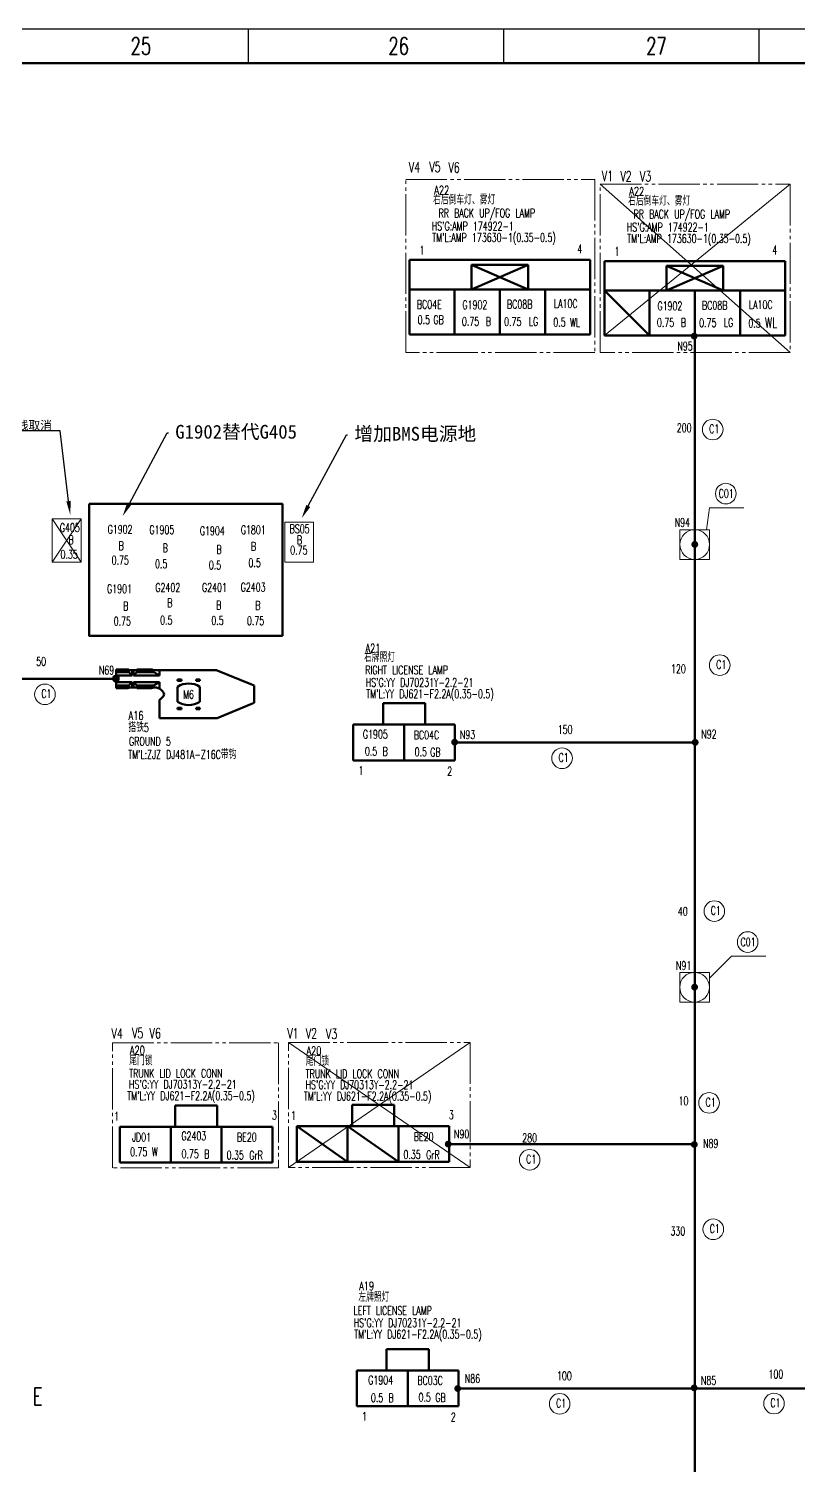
# Model space of a CAD drawing. Header units: millimetres. Extents: x 1671 to 4049, y 27 to 868.
# Drawn here: x 3464.8 to 3688.7, y 449.6 to 867.6 of the extents above; entities that cross this region are included whole.
import ezdxf
from ezdxf import colors
from ezdxf.entities.mleader import LeaderData, LeaderLine
from ezdxf.enums import TextEntityAlignment as Align
from ezdxf.math import Vec2, Vec3

# ---------------------------------------------------------------- set-up
doc = ezdxf.new("R2010")
doc.units = ezdxf.units.MM
doc.linetypes.add('PHANTOM', pattern=[17, 12, -1, 1, -1, 1, -1])
for name, color, linetype, lineweight in [('0Filament', 7, 'Continuous', 20), ('4CONTOUR', 4, 'Continuous', 50), ('5PHANTOM', 6, 'PHANTOM', 20)]:
    doc.layers.add(name, color=color, linetype=linetype, lineweight=lineweight)
doc.layers.add('2FRAM', color=2, linetype='Continuous')
doc.styles.add('HZ', font='TXT', dxfattribs={"width": 0.7, "height": 4, "bigfont": 'HZTXT'})

msp = doc.modelspace()

# ---------------------------------------------------------------- hatches: boundary and pattern name
at = {"layer": '0Filament'}
h = msp.add_hatch(color=256, dxfattribs=at)
edge = h.paths.add_edge_path()
edge.add_arc((3658.414, 778.143), 1, 0, 360)
h = msp.add_hatch(color=256, dxfattribs=at)
edge = h.paths.add_edge_path()
edge.add_arc((3658.588, 717.539), 1, 90, 450)
h = msp.add_hatch(color=256, dxfattribs=at)
edge = h.paths.add_edge_path()
edge.add_arc((3490.141, 678.505), 1, 0, 360)
h = msp.add_hatch(color=256, dxfattribs=at)
edge = h.paths.add_edge_path()
edge.add_arc((3588.715, 659.984), 1, 0, 360)
h = msp.add_hatch(color=256, dxfattribs=at)
edge = h.paths.add_edge_path()
edge.add_arc((3658.711, 659.936), 1, 0, 360)
h = msp.add_hatch(color=256, dxfattribs=at)
edge = h.paths.add_edge_path()
edge.add_arc((3658.536, 588.711), 1, 90, 450)
h = msp.add_hatch(color=256, dxfattribs=at)
edge = h.paths.add_edge_path()
edge.add_arc((3586.843, 543.039), 1, 0, 360)
h = msp.add_hatch(color=256, dxfattribs=at)
edge = h.paths.add_edge_path()
edge.add_arc((3658.451, 542.922), 1, 0, 360)
h = msp.add_hatch(color=256, dxfattribs=at)
edge = h.paths.add_edge_path()
edge.add_arc((3589.605, 471.905), 1, 0, 360)
h = msp.add_hatch(color=256, dxfattribs=at)
edge = h.paths.add_edge_path()
edge.add_arc((3658.429, 472.078), 1, 0, 360)

# ---------------------------------------------------------------- linework, layer by layer
for p, q in [((2859.815, 867.589), (4048.815, 867.589)), ((3528.627, 867.589), (3528.627, 857.589)), ((3602.94, 867.589), (3602.94, 857.589)), ((3677.252, 867.589), (3677.252, 857.589))]:
    msp.add_line(p, q)
for p, q in [((3662.036, 721.818), (3662.873, 728.202)), ((3662.873, 728.202), (3672.873, 728.202)), ((3654.254, 713.178), (3654.254, 721.818)), ((3654.254, 721.818), (3662.894, 721.818)), ((3662.894, 721.818), (3662.894, 713.178)), ((3662.894, 713.178), (3654.254, 713.178)), ((3662.842, 591.323), (3669.227, 597.708)), ((3669.227, 597.708), (3679.227, 597.708)), ((3654.202, 584.35), (3654.202, 592.99)), ((3654.202, 592.99), (3662.842, 592.99)), ((3662.842, 592.99), (3662.842, 584.35)), ((3662.842, 584.35), (3654.202, 584.35))]:
    msp.add_line(p, q, dxfattribs=at)
for centre, radius in [((3663.803, 750.966), 3), ((3667.62, 732.321), 3), ((3658.574, 717.498), 4.32), ((3665.857, 682.402), 3), ((3490.141, 678.505), 1), ((3490.141, 678.505), 1), ((3469.509, 673.904), 3), ((3619.968, 655.314), 3), ((3664.277, 610.828), 3), ((3673.974, 601.827), 3), ((3658.522, 588.67), 4.32), ((3662.75, 555.027), 3), ((3610.552, 538.469), 3), ((3663.962, 518.239), 3), ((3619.277, 467.458), 3), ((3681.636, 467.539), 3)]:
    msp.add_circle(centre, radius, dxfattribs=at)
at = {"layer": '2FRAM', "color": 2, "linetype": 'ByBlock', "lineweight": 50}
msp.add_line((1680.815, 857.589), (4038.815, 857.589), dxfattribs=at)
at = {"layer": '4CONTOUR'}
for p, q in [((3575.558, 778.595), (3575.558, 800.308)), ((3628.174, 800.308), (3575.558, 800.308)), ((3610.125, 798.903), (3593.607, 791.749)), ((3593.607, 798.903), (3610.125, 791.749)), ((3593.607, 791.749), (3593.607, 798.903)), ((3593.607, 798.903), (3593.607, 791.749)), ((3610.125, 798.903), (3593.607, 798.903)), ((3610.125, 791.749), (3610.125, 798.903)), ((3628.174, 778.595), (3628.174, 800.308)), ((3632.297, 778.28), (3632.297, 799.993)), ((3684.913, 799.993), (3632.297, 799.993)), ((3666.864, 798.588), (3650.347, 791.434)), ((3650.347, 798.588), (3666.864, 791.434)), ((3650.347, 791.434), (3650.347, 798.588)), ((3650.347, 798.588), (3650.347, 791.434)), ((3666.864, 798.588), (3650.347, 798.588)), ((3666.864, 791.434), (3666.864, 798.588)), ((3684.913, 778.28), (3684.913, 799.993)), ((3588.712, 791.749), (3575.558, 791.749)), ((3588.712, 778.595), (3588.712, 791.749)), ((3601.866, 791.749), (3588.712, 791.749)), ((3588.712, 778.595), (3588.712, 791.749)), ((3593.607, 791.749), (3610.125, 791.749)), ((3601.866, 778.595), (3601.866, 791.749)), ((3615.02, 791.749), (3601.866, 791.749)), ((3601.866, 778.595), (3601.866, 791.749)), ((3615.02, 778.595), (3615.02, 791.749)), ((3628.174, 791.749), (3615.02, 791.749)), ((3615.02, 778.595), (3615.02, 791.749)), ((3645.451, 791.434), (3632.297, 791.434)), ((3632.297, 791.434), (3645.451, 778.28)), ((3645.451, 778.28), (3645.451, 791.434)), ((3658.605, 791.434), (3645.451, 791.434)), ((3645.451, 778.28), (3645.451, 791.434)), ((3650.347, 791.434), (3666.864, 791.434)), ((3658.605, 778.28), (3658.605, 791.434)), ((3671.759, 791.434), (3658.605, 791.434)), ((3658.605, 778.28), (3658.605, 791.434)), ((3671.759, 778.28), (3671.759, 791.434)), ((3684.913, 791.434), (3671.759, 791.434)), ((3671.759, 778.28), (3671.759, 791.434)), ((3588.712, 778.595), (3575.558, 778.595)), ((3601.866, 778.595), (3588.712, 778.595)), ((3615.02, 778.595), (3601.866, 778.595)), ((3628.174, 778.595), (3615.02, 778.595)), ((3645.451, 778.28), (3632.297, 778.28)), ((3658.605, 778.28), (3645.451, 778.28)), ((3658.605, 162.713), (3658.605, 778.28)), ((3671.759, 778.28), (3658.605, 778.28)), ((3684.913, 778.28), (3671.759, 778.28)), ((3441.027, 678.433), (3490.103, 678.433)), ((3490.197, 681.093), (3490.197, 680.493)), ((3490.197, 680.493), (3490.197, 680.356)), ((3490.197, 680.356), (3493.897, 680.356)), ((3490.197, 680.356), (3490.197, 679.357)), ((3490.197, 679.357), (3494.897, 679.357)), ((3490.197, 677.493), (3490.197, 679.357)), ((3490.197, 677.493), (3494.897, 677.493)), ((3490.197, 677.493), (3490.197, 676.494)), ((3491.197, 681.125), (3492.897, 681.125)), ((3491.197, 681.125), (3491.197, 680.525)), ((3491.197, 680.525), (3492.897, 680.525)), ((3492.897, 681.125), (3492.897, 680.525)), ((3493.897, 681.093), (3493.897, 680.493)), ((3493.897, 680.357), (3493.897, 680.493)), ((3493.897, 680.357), (3493.897, 680.356)), ((3493.897, 680.356), (3494.897, 679.357)), ((3493.897, 676.494), (3494.897, 677.493)), ((3494.897, 679.357), (3494.897, 680.925)), ((3494.897, 680.925), (3495.297, 680.925)), ((3494.897, 675.925), (3494.897, 677.493)), ((3495.297, 680.925), (3495.297, 679.357)), ((3496.297, 680.356), (3495.297, 679.357)), ((3495.297, 679.357), (3502.797, 679.357)), ((3495.297, 677.493), (3502.797, 677.493)), ((3495.297, 677.493), (3495.297, 675.925)), ((3496.297, 676.494), (3495.297, 677.493)), ((3496.297, 680.357), (3496.296, 680.356)), ((3496.297, 681.093), (3496.297, 680.493)), ((3496.297, 680.357), (3496.297, 680.493)), ((3496.297, 680.356), (3501.084, 680.356)), ((3497.297, 681.125), (3499.797, 681.125)), ((3497.297, 681.125), (3497.297, 680.525)), ((3497.297, 680.525), (3499.797, 680.525)), ((3499.797, 681.125), (3499.797, 680.525)), ((3500.797, 681.093), (3500.797, 680.493)), ((3500.797, 680.39), (3500.797, 680.493)), ((3501.084, 680.356), (3501.266, 680.315)), ((3501.266, 680.315), (3501.684, 680.107)), ((3501.684, 680.107), (3501.984, 679.918)), ((3501.984, 679.918), (3502.797, 679.357)), ((3501.984, 676.932), (3502.797, 677.493)), ((3502.797, 679.357), (3502.797, 680.925)), ((3502.797, 680.925), (3504.397, 680.925)), ((3502.797, 675.578), (3502.797, 677.493)), ((3519.2, 680.925), (3504.397, 680.925)), ((3508.097, 678.225), (3509.197, 678.225)), ((3508.097, 677.825), (3508.097, 678.225)), ((3509.197, 677.825), (3508.097, 677.825)), ((3509.197, 677.825), (3509.197, 678.225)), ((3513.497, 678.225), (3513.497, 677.825)), ((3513.497, 678.225), (3514.597, 678.225)), ((3514.597, 677.825), (3513.497, 677.825)), ((3514.597, 678.225), (3514.597, 677.825)), ((3529.397, 676.834), (3519.579, 680.851)), ((3490.197, 676.494), (3493.897, 676.494)), ((3490.197, 676.357), (3490.197, 676.494)), ((3490.197, 676.357), (3490.197, 675.757)), ((3491.197, 676.325), (3492.897, 676.325)), ((3491.197, 676.325), (3491.197, 675.725)), ((3491.197, 675.725), (3492.897, 675.725)), ((3492.897, 676.325), (3492.897, 675.725)), ((3493.897, 676.493), (3493.897, 676.494)), ((3493.897, 676.493), (3493.897, 676.357)), ((3493.897, 676.357), (3493.897, 675.757)), ((3495.297, 675.925), (3494.897, 675.925)), ((3496.297, 676.493), (3496.296, 676.494)), ((3496.297, 676.494), (3501.084, 676.494)), ((3496.297, 676.493), (3496.297, 676.357)), ((3496.297, 676.357), (3496.297, 675.757)), ((3497.297, 676.325), (3499.797, 676.325)), ((3497.297, 676.325), (3497.297, 675.725)), ((3497.297, 675.725), (3499.797, 675.725)), ((3499.797, 676.325), (3499.797, 675.725)), ((3500.797, 676.461), (3500.797, 676.357)), ((3500.797, 676.357), (3500.797, 675.757)), ((3501.084, 676.494), (3501.266, 676.535)), ((3501.266, 676.535), (3501.684, 676.743)), ((3501.684, 676.743), (3501.984, 676.932)), ((3508.097, 671.725), (3508.097, 676.125)), ((3514.597, 676.125), (3514.597, 671.725)), ((3530.377, 676.433), (3529.397, 676.834)), ((3530.377, 676.425), (3530.377, 676.433)), ((3530.377, 676.425), (3530.397, 676.425)), ((3530.397, 676.425), (3530.397, 671.425)), ((3502.797, 666.925), (3502.797, 672.272)), ((3508.097, 669.625), (3508.097, 670.025)), ((3509.197, 670.025), (3508.097, 670.025)), ((3508.097, 669.625), (3509.197, 669.625)), ((3509.197, 669.625), (3509.197, 670.025)), ((3513.497, 670.025), (3513.497, 669.625)), ((3514.597, 670.025), (3513.497, 670.025)), ((3513.497, 669.625), (3514.597, 669.625)), ((3514.597, 670.025), (3514.597, 669.625)), ((3529.397, 671.016), (3519.579, 666.999)), ((3530.377, 671.417), (3529.397, 671.016)), ((3530.377, 671.425), (3530.377, 671.417)), ((3530.397, 671.425), (3530.377, 671.425)), ((3567.902, 671.311), (3580.131, 671.311)), ((3567.902, 665.11), (3567.902, 671.311)), ((3580.131, 671.311), (3580.131, 665.11)), ((3502.797, 666.925), (3504.397, 666.925)), ((3504.397, 666.925), (3519.2, 666.925)), ((3559.241, 665.11), (3588.791, 665.11)), ((3559.241, 654.7), (3559.241, 665.11)), ((3579.241, 665.11), (3567.012, 665.11)), ((3567.902, 665.11), (3580.131, 665.11)), ((3574.016, 665.11), (3574.016, 654.7)), ((3588.791, 665.11), (3588.791, 654.7)), ((3658.605, 659.905), (3588.791, 659.905)), ((3588.791, 654.7), (3559.241, 654.7)), ((3507.398, 554.3), (3519.627, 554.3)), ((3507.398, 548.098), (3507.398, 554.3)), ((3519.627, 554.3), (3519.627, 548.098)), ((3558.858, 554.442), (3571.087, 554.442)), ((3558.858, 548.24), (3558.858, 554.442)), ((3571.087, 554.442), (3571.087, 548.24)), ((3491.35, 548.098), (3535.676, 548.098)), ((3491.35, 537.689), (3491.35, 548.098)), ((3511.351, 548.098), (3499.122, 548.098)), ((3500.011, 548.098), (3512.24, 548.098)), ((3506.125, 548.098), (3506.125, 537.689)), ((3507.398, 548.098), (3519.627, 548.098)), ((3520.901, 548.098), (3520.901, 537.689)), ((3520.901, 548.098), (3520.901, 537.689)), ((3535.676, 548.098), (3535.676, 537.689)), ((3542.81, 548.24), (3587.135, 548.24)), ((3542.81, 537.831), (3542.81, 548.24)), ((3542.81, 548.24), (3557.585, 537.831)), ((3562.81, 548.24), (3550.581, 548.24)), ((3551.47, 548.24), (3563.699, 548.24)), ((3557.585, 548.24), (3557.585, 537.831)), ((3557.585, 548.24), (3572.36, 537.831)), ((3558.858, 548.24), (3571.087, 548.24)), ((3572.36, 548.24), (3572.36, 537.831)), ((3572.36, 548.24), (3572.36, 537.831)), ((3587.135, 548.24), (3587.135, 537.831)), ((3658.605, 543.035), (3587.135, 543.035)), ((3535.676, 537.689), (3491.35, 537.689)), ((3587.135, 537.831), (3542.81, 537.831)), ((3568.94, 483.36), (3581.169, 483.36)), ((3568.94, 477.159), (3568.94, 483.36)), ((3581.169, 483.36), (3581.169, 477.159)), ((3560.28, 477.159), (3589.83, 477.159)), ((3560.28, 466.749), (3560.28, 477.159)), ((3580.28, 477.159), (3568.051, 477.159)), ((3568.94, 477.159), (3581.169, 477.159)), ((3575.055, 477.159), (3575.055, 466.749)), ((3589.83, 477.159), (3589.83, 466.749)), ((3658.605, 471.954), (3589.83, 471.954)), ((3658.605, 471.954), (3700.361, 471.954)), ((3589.83, 466.749), (3560.28, 466.749))]:
    msp.add_line(p, q, dxfattribs=at)
msp.add_lwpolyline([(3482.38, 729.304), (3538.613, 729.304), (3538.613, 690.935), (3482.38, 690.935)], close=True, dxfattribs=at)
for centre, radius, start, end in [((3519.2, 679.925), 1, 67.75098, 90), ((3501.397, 672.925), 3, 19.47122, 100.31077), ((3501.397, 674.925), 3, 297.81736, 340.52878), ((3511.347, 670.925), 6.132, 57.99461, 122.00539), ((3511.347, 676.925), 6.132, 237.99462, 302.00538), ((3519.2, 667.925), 1, 270, 292.24902)]:
    msp.add_arc(centre, radius, start, end, dxfattribs=at)
for centre, major_axis, ratio, start_param, end_param in [((3491.197, 681.093), (-1, 0), 0.0322581, 4.712389, 6.2831853), ((3491.197, 680.493), (-1, 0), 0.0322581, 4.712389, 6.2831853), ((3492.897, 681.093), (-1, 0), 0.0322581, 3.1415927, 4.712389), ((3492.897, 680.493), (-1, 0), 0.0322581, 3.1415927, 4.712389), ((3494.897, 680.957), (1, 0), 0.0322581, 3.1415927, 4.712389), ((3495.297, 680.957), (-1, 0), 0.0322581, 1.5707963, 3.1415927), ((3497.297, 681.093), (-1, 0), 0.0322581, 4.712389, 6.2831853), ((3497.297, 680.493), (-1, 0), 0.0322581, 4.712389, 6.2831853), ((3499.797, 681.093), (-1, 0), 0.0322581, 3.1415927, 4.712389), ((3499.797, 680.493), (-1, 0), 0.0322581, 3.1415927, 4.712389), ((3502.797, 680.99), (2, 0), 0.0322581, 3.1415927, 4.712389), ((3502.795, 680.39), (-1.998, 0), 0.0322736, 6.2831851, 6.8257865), ((3491.197, 676.357), (1, 0), 0.0322581, 3.1415926, 4.712389), ((3491.197, 675.757), (1, 0), 0.0322581, 3.1415926, 4.712389), ((3492.897, 676.357), (1, 0), 0.0322581, 4.712389, 6.2831853), ((3492.897, 675.757), (1, 0), 0.0322581, 4.712389, 6.2831853), ((3494.897, 675.893), (-1, 0), 0.0322581, 4.712389, 6.2831853), ((3495.297, 675.893), (1, 0), 0.0322581, 6.2831853, 7.8539816), ((3497.297, 676.357), (1, 0), 0.0322581, 3.1415926, 4.712389), ((3497.297, 675.757), (1, 0), 0.0322581, 3.1415926, 4.712389), ((3499.797, 676.357), (1, 0), 0.0322581, 4.712389, 6.2831853), ((3499.797, 675.757), (1, 0), 0.0322581, 4.712389, 6.2831853), ((3502.795, 676.461), (-1.998, 0), 0.0322736, 5.7405841, 6.2831855), ((3502.799, 675.86), (-2.002, 0), 0.032244, 6.0315515, 6.2831859)]:
    msp.add_ellipse(centre, major_axis=major_axis, ratio=ratio, start_param=start_param, end_param=end_param, dxfattribs=at)
at = {"layer": '5PHANTOM', "color": 1, "linetype": 'ByBlock'}
for p, q in [((3631.062, 822.324), (3686.354, 773.409)), ((3632.297, 778.28), (3686.354, 822.324)), ((3471.639, 725.02), (3480.085, 712.327)), ((3471.639, 712.327), (3480.085, 725.02)), ((3540.422, 572.553), (3593.284, 536.193)), ((3540.422, 536.193), (3593.284, 572.553))]:
    msp.add_line(p, q, dxfattribs=at)
at = {"layer": '5PHANTOM'}
for points in [[(3574.491, 823.746), (3629.488, 823.746), (3629.488, 773.418), (3574.491, 773.418)], [(3631.062, 822.324), (3686.354, 822.324), (3686.354, 773.409), (3631.062, 773.409)], [(3489.147, 572.472), (3537.497, 572.472), (3537.497, 536.113), (3489.147, 536.113)], [(3540.422, 572.553), (3593.284, 572.553), (3593.284, 536.193), (3540.422, 536.193)]]:
    msp.add_lwpolyline(points, close=True, dxfattribs=at)
at = {"layer": '5PHANTOM', "color": 1, "linetype": 'ByBlock'}
for points in [[(3471.639, 725.02), (3480.085, 725.02), (3480.085, 712.327), (3471.639, 712.327)], [(3539.289, 724.024), (3547.665, 724.024), (3547.665, 712.381), (3539.289, 712.381)]]:
    msp.add_lwpolyline(points, close=True, dxfattribs=at)

# ---------------------------------------------------------------- texts
at = {"char_height": 5, "width": 50, "attachment_point": 5, "style": 'HZ'}
for s, insert in [('25', (3497.432, 862.58)), ('26', (3572.432, 862.58)), ('27', (3647.432, 862.58))]:
    msp.add_mtext(s, dxfattribs=dict(at, insert=insert))
at = {"layer": '0Filament', "style": 'HZ'}
for s, height, width, p in [('V4', 3, 0.67, (3575.407, 825.775)), ('V5', 3, 0.67, (3581.357, 825.885)), ('V6', 3, 0.67, (3586.93, 825.697)), ('V1', 3, 0.67, (3631.581, 823.216)), ('V2', 3, 0.67, (3636.952, 823.135)), ('V3', 3, 0.67, (3642.646, 823.168)), ('右后倒车灯、雾灯', 2.5, 0.67, (3582.436, 816.482)), ('右后倒车灯、雾灯', 2.5, 0.67, (3639.175, 816.167)), ("HS'G:AMP 174922-1", 2.5, 0.67, (3582.054, 808.908)), ("HS'G:AMP 174922-1", 2.5, 0.67, (3638.794, 808.593)), ("TM'L:AMP 173630-1(0.35-0.5)", 2.5, 0.67, (3582.211, 805.585)), ("TM'L:AMP 173630-1(0.35-0.5)", 2.5, 0.67, (3638.951, 805.27)), ('1', 2.562, 0.618, (3578.534, 801.86)), ('4', 2.562, 0.618, (3624.45, 802.248)), ('1', 2.562, 0.618, (3635.273, 801.546)), ('4', 2.562, 0.618, (3681.189, 801.933)), ('G1902', 2.5, 0.67, (3647.727, 785.676)), ('BC08B', 2.5, 0.67, (3660.691, 785.852)), ('LA10C', 2.5, 0.67, (3674.348, 786.042)), ('0.75', 2.5, 0.67, (3647.575, 780.863)), ('B', 2.5, 0.67, (3654.528, 780.838)), ('0.75', 2.5, 0.67, (3659.859, 780.785)), ('LG', 2.5, 0.67, (3667.059, 780.829)), ('0.5', 2.5, 0.67, (3674.177, 780.619)), ('WL', 3, 0.67, (3679.038, 780.518)), ('N95', 2.5, 0.67, (3653.526, 773.993)), ('200', 2.5, 0.67, (3653.351, 750.195)), ('C1', 2.5, 0.67, (3662.766, 749.916)), ('C01', 2.5, 0.67, (3665.545, 731.087)), ('N94', 2.5, 0.67, (3652.756, 722.656)), ('右牌照灯', 2.5, 0.67, (3562.358, 683.362)), ('50', 2.5, 0.67, (3466.973, 682.239)), ('N69', 2.5, 0.67, (3485.216, 679.694)), ('120', 2.5, 0.67, (3651.672, 680.083)), ('C1', 2.5, 0.67, (3664.82, 681.353)), ("HS'G:YY DJ70231Y-2.2-21", 2.5, 0.67, (3562.847, 676.127)), ('C1', 2.5, 0.67, (3468.472, 672.854)), ("TM'L:YY DJ621-F2.2A(0.35-0.5)", 2.5, 0.67, (3563.004, 672.804)), ('搭铁5', 2.5, 0.67, (3493.806, 662.975)), ('150', 2.5, 0.67, (3618.706, 662.428)), ('N93', 2.5, 0.67, (3590.256, 660.923)), ('N92', 2.5, 0.67, (3660.49, 661.068)), ("TM'L:ZJZ DJ481A-Z16C带钩", 2.5, 0.67, (3493.72, 655.127)), ('C1', 2.5, 0.67, (3618.931, 654.264)), ('1', 2.5, 0.67, (3560.76, 650.512)), ('2', 2.5, 0.67, (3586.555, 650.287)), ('40', 2.5, 0.67, (3653.655, 609.521)), ('C1', 2.5, 0.67, (3663.24, 609.778)), ('C01', 2.5, 0.67, (3671.899, 600.592)), ('N91', 2.5, 0.67, (3653.128, 593.718)), ('V4', 3, 0.67, (3488.899, 573.715)), ('V5', 3, 0.67, (3494.848, 573.824)), ('V6', 3, 0.67, (3499.965, 573.788)), ('V1', 3, 0.67, (3540.041, 573.795)), ('V2', 3, 0.67, (3545.411, 573.715)), ('V3', 3, 0.67, (3551.287, 573.618)), ('尾门锁', 2.5, 0.67, (3494.036, 565.997)), ('尾门锁', 2.5, 0.67, (3545.408, 565.877)), ("HS'G:YY DJ70313Y-2.2-21", 2.5, 0.67, (3493.971, 559.165)), ("HS'G:YY DJ70313Y-2.2-21", 2.5, 0.67, (3545.343, 559.044)), ("TM'L:YY DJ621-F2.2A(0.35-0.5)", 2.5, 0.67, (3493.485, 555.842)), ("TM'L:YY DJ621-F2.2A(0.35-0.5)", 2.5, 0.67, (3544.857, 555.721)), ('10', 2.5, 0.67, (3653.864, 554.382)), ('C1', 2.5, 0.67, (3661.713, 553.977)), ('1', 2.5, 0.67, (3489.648, 549.921)), ('3', 2.5, 0.67, (3535.556, 550.17)), ('1', 2.5, 0.67, (3541.108, 550.062)), ('3', 2.5, 0.67, (3587.016, 550.312)), ('BE20', 2.5, 0.67, (3576.837, 543.935)), ('N90', 2.5, 0.67, (3588.533, 544.718)), ('280', 2.5, 0.67, (3608.382, 543.605)), ('N89', 2.5, 0.67, (3660.99, 541.951)), ('0.35', 2.5, 0.67, (3573.827, 538.737)), ('GrR', 2.5, 0.67, (3580.423, 538.668)), ('C1', 2.5, 0.67, (3609.515, 537.42)), ('330', 2.5, 0.67, (3651.51, 516.474)), ('C1', 2.5, 0.67, (3662.925, 517.189)), ('左牌照灯', 2.5, 0.67, (3560.711, 497.196)), ("TM'L:YY DJ621-F2.2A(0.35-0.5)", 2.5, 0.67, (3559.503, 486.451)), ("HS'G:YY DJ70231Y-2.2-21", 2.5, 0.67, (3559.346, 489.775)), ('100', 2.5, 0.67, (3618.49, 474.333)), ('100', 2.5, 0.67, (3680.041, 474.855)), ('N86', 2.5, 0.67, (3591.692, 473.552)), ('N85', 2.5, 0.67, (3660.382, 472.994)), ('E', 5, 0.7, (3465.976, 467.077)), ('C1', 2.5, 0.67, (3618.24, 466.408)), ('C1', 2.5, 0.67, (3680.599, 466.489)), ('1', 2.5, 0.67, (3561.799, 462.561)), ('2', 2.5, 0.67, (3587.594, 462.336))]:
    msp.add_text(s, height=height, dxfattribs=dict(at, width=width)).set_placement(p)
at = {"layer": '0Filament', "style": 'HZ', "width": 0.67}
for p in [(3598.836, 813.771), (3655.576, 813.456)]:
    msp.add_text('RR BACK UP/FOG LAMP ', height=2.5, dxfattribs=at).set_placement(p, align=Align.MIDDLE)
at = {"layer": '0Filament', "color": 3, "style": 'HZ', "width": 0.67}
for s, p in [('BC04E', (3577.725, 786.131)), ('G1902', (3590.987, 785.99)), ('BC08B', (3603.952, 786.167)), ('LA10C', (3617.609, 786.356)), ('0.5', (3577.96, 781.654)), ('GB', (3582.542, 781.653)), ('0.75', (3590.836, 781.178)), ('B', (3597.789, 781.153)), ('0.75', (3603.12, 781.1)), ('LG', (3610.32, 781.144)), ('0.5', (3617.437, 780.934)), ('WL', (3622.298, 780.833)), ('G1905', (3499.904, 720.546)), ('G1904', (3514.582, 720.248)), ('G1801', (3526.502, 720.514)), ('B', (3503.772, 715.251)), ('B', (3519.427, 714.803)), ('B', (3529.446, 715.723)), ('0.5', (3501.539, 710.633)), ('0.5', (3517.194, 710.26)), ('0.5', (3528.712, 710.958)), ('G1901', (3487.587, 703.361)), ('G2402', (3501.628, 703.729)), ('G2401', (3515.202, 703.765)), ('G2403', (3526.46, 703.844)), ('B', (3492.271, 698.342)), ('B', (3505.097, 699.288)), ('B', (3519.336, 698.605)), ('B', (3530.711, 698.52)), ('0.75', (3489.515, 693.92)), ('0.5', (3503.013, 694.229)), ('0.5', (3517.93, 694.137)), ('0.75', (3528.282, 694.071)), ('G1905', (3562.022, 661.033)), ('BC04C', (3576.838, 660.824)), ('0.5', (3562.605, 656.08)), ('B', (3567.747, 656.044)), ('0.5', (3577.078, 655.895)), ('GB', (3581.602, 655.839)), ('JD01', (3494.86, 543.814)), ('G2403', (3509.203, 544.152)), ('BE20', (3525.377, 543.793)), ('0.75', (3494.289, 539.544)), ('W', (3500.629, 539.498)), ('0.75', (3509.256, 538.954)), ('B', (3515.851, 538.885)), ('0.35', (3522.368, 538.595)), ('GrR', (3528.963, 538.526)), ('G1904', (3563.568, 473.121)), ('BC03C', (3577.89, 473.009)), ('0.5', (3564.36, 467.986)), ('B', (3569.469, 467.946)), ('0.5', (3578.21, 468.125)), ('GB', (3583.097, 468.037))]:
    msp.add_text(s, height=2.5, dxfattribs=at).set_placement(p)
at = {"layer": '0Filament', "color": 0, "style": 'HZ', "width": 0.67}
for s, p in [('G405', (3473.847, 721.173)), ('B', (3476.374, 717.615)), ('0.35', (3474.042, 713.392))]:
    msp.add_text(s, height=2.5, dxfattribs=at).set_placement(p)
at = {"layer": '0Filament', "color": 6, "style": 'HZ', "width": 0.67}
for s, p in [('G1902', (3487.744, 720.678)), ('BS05', (3540.706, 720.827)), ('B', (3542.844, 717.591)), ('B', (3490.938, 715.906)), ('0.75', (3540.874, 714.624)), ('0.75', (3488.921, 711.691))]:
    msp.add_text(s, height=2.5, dxfattribs=at).set_placement(p)
at = {"layer": '0Filament', "style": 'HZ', "width": 0.67}
for s, p in [('RIGHT LICENSE LAMP', (3562.706, 682.235)), ('M6', (3509.708, 675.127)), ('GROUND 5', (3493.971, 661.474)), ('TRUNK LID LOCK CONN', (3494.008, 564.866)), ('TRUNK LID LOCK CONN', (3545.38, 564.745)), ('LEFT LICENSE LAMP', (3559.293, 495.832))]:
    msp.add_text(s, height=2.5, dxfattribs=at).set_placement(p, align=Align.TOP_LEFT)
at = {"layer": '0Filament', "char_height": 2.5, "width": 39.54279, "attachment_point": 1, "style": 'HZ'}
for s, insert in [('A22', (3582.798, 821.843)), ('A22', (3639.538, 821.528)), ('A21', (3562.765, 688.557)), ('A16', (3493.838, 668.969)), ('A20', (3494.227, 571.582)), ('A20', (3545.599, 571.461)), ('A19', (3560.92, 502.995))]:
    msp.add_mtext(s, dxfattribs=dict(at, insert=insert))

# ---------------------------------------------------------------- leaders
at = {"layer": '5PHANTOM', "color": 1, "linetype": 'ByBlock'}
ml = msp.add_multileader_mtext('Standard', dxfattribs=at)
ml.set_content('{\\fSimSun|b0|i0|c134|p2;原此线取消}', color=1)
ml.set_leader_properties()
ml.build(insert=Vec2(0, 0))
ml.multileader.update_dxf_attribs({"text_right_attachment_type": 6, "dogleg_length": 0.36})
ctx = ml.context
ctx.base_point, ctx.char_height, ctx.plane_origin = Vec3(3452.342, 751.991), 2.5, Vec3(3476.867, 726.178)
ctx.right_attachment, ctx.text_align_type = 6, 2
notes = []
notes.append((ctx, [(0, (1, 1, 0), (3473.91, 750.56), (-1, 0), 0.36, [(0, [(3476.867, 726.178)], 0, [])])]))
ctx.mtext.insert, ctx.mtext.alignment, ctx.mtext.flow_direction = Vec3(3471.55, 753.421), 3, 5
ml = msp.add_multileader_mtext('Standard', dxfattribs=at)
ml.set_content('{\\fSimSun|b0|i0|c134|p2;G1902替代G405}', color=1)
ml.set_leader_properties()
ml.build(insert=Vec2(0, 0))
ml.multileader.update_dxf_attribs({"text_right_attachment_type": 6, "dogleg_length": 0.36})
ctx = ml.context
ctx.base_point, ctx.plane_origin = Vec3(3505.44, 750), Vec3(3492.446, 731.205)
ctx.right_attachment = 6
notes.append((ctx, [(0, (1, 1, 0), (3505.08, 750), (1, 0), 0.36, [(0, [(3492.114, 725.741)], 0, [])])]))
ctx.mtext.insert, ctx.mtext.flow_direction = Vec3(3507.44, 752.311), 5
ml = msp.add_multileader_mtext('Standard', dxfattribs=at)
ml.set_content('{\\fSimSun|b0|i0|c134|p2;增加BMS电源地}', color=1)
ml.set_leader_properties()
ml.build(insert=Vec2(0, 0))
ml.multileader.update_dxf_attribs({"text_right_attachment_type": 6, "dogleg_length": 0.36})
ctx = ml.context
ctx.base_point, ctx.plane_origin = Vec3(3557.572, 749.457), Vec3(3544.579, 730.663)
ctx.right_attachment = 6
notes.append((ctx, [(0, (1, 1, 0), (3557.212, 749.457), (1, 0), 0.36, [(0, [(3544.246, 725.199)], 0, [])])]))
ctx.mtext.insert, ctx.mtext.flow_direction = Vec3(3559.572, 751.724), 5
for ctx, leaders in notes:
    for number, flags, end, landing, length, lines in leaders:
        leader = LeaderData()
        leader.index, (leader.has_last_leader_line, leader.has_dogleg_vector, leader.attachment_direction) = number, flags
        leader.last_leader_point, leader.dogleg_vector, leader.dogleg_length = Vec3(end), Vec3(landing), length
        for number, points, colour, breaks in lines:
            line = LeaderLine()
            line.index, line.vertices, line.color, line.breaks = number, Vec3.list(points), colors.encode_raw_color(colour), breaks
            leader.lines.append(line)
        ctx.leaders.append(leader)

doc.saveas('drawing.dxf')
